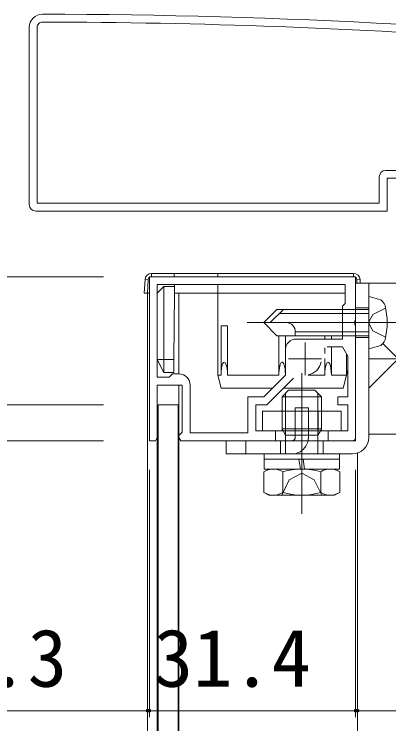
# Model space of a CAD drawing. Units: millimetres, scale not verified. Extents: x -990 to 990, y -1600 to 1603.
# Drawn here: x -803.3 to -746.3, y 898.5 to 1006.6 of the extents above; entities that cross this region are included whole.
import ezdxf
from ezdxf.enums import TextEntityAlignment as Align

# ---------------------------------------------------------------- set-up
doc = ezdxf.new("R2010")
doc.units = ezdxf.units.MM
doc.header["$LTSCALE"] = 8
doc.linetypes.add('CHAIN2', pattern=[12, 9, -1, 1, -1])
doc.linetypes.add('DASHED3', pattern=[4, 3, -1])
for name, color, linetype, lineweight in [('0-2_YKK_ZWAK', 2, 'Continuous', 9), ('0-3_YKK_11', 4, 'DASHED3', 9), ('0-6_YKK_D', 6, 'Continuous', 9), ('0-7_YSS_K', 7, 'Continuous', 9)]:
    doc.layers.add(name, color=color, linetype=linetype, lineweight=lineweight)
doc.styles.add('ＭＳ ゴシック', font='')
doc.styles.get('ＭＳ ゴシック').set_extended_font_data('MS Gothic')

msp = doc.modelspace()

# ---------------------------------------------------------------- linework, layer by layer
at = {"layer": '0-2_YKK_ZWAK'}
for p, q in [((-783.001, 964.145), (-783.001, 569.145)), ((-783.001, 964.145), (-782.701, 964.145)), ((-781.501, 964.145), (-781.501, 951.825)), ((-778.895, 964.145), (-752.901, 964.145)), ((-778.201, 964.145), (-778.201, 951.825)), ((-781.501, 949.845), (-781.501, 583.945)), ((-778.201, 950.145), (-778.201, 583.145)), ((-751.001, 939.777), (-751.001, 590.645))]:
    msp.add_line(p, q, dxfattribs=at)
at = {"layer": '0-3_YKK_11', "linetype": 'Continuous'}
for p, q in [((-782.377, 967.145), (-782.377, 966.645)), ((-778.917, 966.645), (-782.377, 966.645)), ((-772.301, 967.145), (-778.922, 967.145)), ((-772.301, 967.145), (-751.625, 967.145)), ((-772.301, 966.645), (-772.301, 967.145)), ((-783.501, 964.145), (-783.375, 966.206)), ((-751.301, 965.645), (-717.001, 965.645)), ((-751.301, 965.645), (-751.301, 942.145)), ((-750.627, 966.206), (-751.126, 966.176)), ((-751.094, 965.645), (-751.126, 966.176)), ((-750.627, 966.206), (-750.593, 965.645)), ((-749.301, 965.645), (-749.301, 942.145)), ((-780.501, 965.145), (-781.501, 964.145)), ((-778.907, 965.445), (-778.904, 965.145)), ((-778.895, 964.145), (-778.904, 965.145)), ((-783, 964.145), (-783.501, 964.145)), ((-782.701, 964.145), (-783, 964.145)), ((-778.895, 964.145), (-772.301, 964.145)), ((-772.301, 951.645), (-772.301, 964.145)), ((-747.821, 963.249), (-749.301, 963.645)), ((-749.301, 955.645), (-749.301, 963.645)), ((-763.301, 961.645), (-765.301, 959.645)), ((-762.301, 961.645), (-764.301, 959.645)), ((-753.301, 961.645), (-763.301, 961.645)), ((-753.301, 961.045), (-762.901, 961.045)), ((-771.801, 959.145), (-771.801, 951.645)), ((-770.801, 959.145), (-771.801, 959.145)), ((-770.801, 959.145), (-770.801, 951.645)), ((-763.301, 957.645), (-765.301, 959.645)), ((-760.501, 958.245), (-760.501, 957.645)), ((-753.301, 958.245), (-760.501, 958.245)), ((-753.301, 957.645), (-763.301, 957.645)), ((-763.001, 957.645), (-763.001, 951.645)), ((-762.001, 957.645), (-762.001, 951.849)), ((-756.001, 957.645), (-756.001, 957.145)), ((-755.001, 957.645), (-755.001, 957.145)), ((-755.001, 955.945), (-755.001, 951.645)), ((-747.821, 956.042), (-749.301, 955.645)), ((-756.001, 955.795), (-756.001, 954.926)), ((-752.701, 951.645), (-752.701, 954.906)), ((-756.001, 954.175), (-756.001, 951.645)), ((-744.816, 954.145), (-749.301, 949.66)), ((-772.301, 951.645), (-771.801, 949.645)), ((-772.301, 951.645), (-771.801, 951.645)), ((-770.801, 951.645), (-763.001, 951.645)), ((-758.55, 951.645), (-756.001, 951.645)), ((-755.001, 951.645), (-752.701, 951.645)), ((-753.201, 949.645), (-752.701, 951.645)), ((-752.501, 952.445), (-752.701, 951.645)), ((-763.998, 949.645), (-771.801, 949.645)), ((-762.501, 948.345), (-761.501, 949.345)), ((-753.201, 949.645), (-762.301, 949.645)), ((-757.501, 949.345), (-761.501, 949.345)), ((-756.501, 948.345), (-757.501, 949.345)), ((-762.501, 948.345), (-756.501, 948.345)), ((-762.501, 948.345), (-762.501, 946.145)), ((-761.961, 948.885), (-761.961, 946.145)), ((-757.041, 948.885), (-757.041, 946.145)), ((-756.501, 946.145), (-756.501, 948.345)), ((-765.501, 946.145), (-753.501, 946.145)), ((-765.501, 943.145), (-765.501, 946.145)), ((-753.501, 943.145), (-753.501, 946.145)), ((-765.501, 943.145), (-753.501, 943.145)), ((-762.328, 943.145), (-761.961, 942.51)), ((-761.961, 943.145), (-761.961, 942.51)), ((-757.041, 943.145), (-757.041, 942.51)), ((-756.674, 943.145), (-757.041, 942.51)), ((-761.961, 942.51), (-757.041, 942.51)), ((-761.961, 942.51), (-761.961, 941.645)), ((-757.041, 942.51), (-757.041, 941.645)), ((-717.001, 942.645), (-749.301, 942.645)), ((-753.751, 939.645), (-765.251, 939.645)), ((-765.251, 938.846), (-765.251, 937.345)), ((-753.751, 938.845), (-765.251, 938.845)), ((-759.701, 937.345), (-759.931, 938.845)), ((-759.295, 938.845), (-759.065, 937.345)), ((-753.751, 937.345), (-753.751, 938.846)), ((-764.501, 937.345), (-765.274, 936.899)), ((-765.274, 933.792), (-765.274, 936.899)), ((-753.751, 937.345), (-765.251, 937.345)), ((-764.501, 937.345), (-754.501, 937.345)), ((-762.388, 933.792), (-762.388, 936.899)), ((-756.614, 933.792), (-756.614, 936.899)), ((-754.501, 937.345), (-753.727, 936.899)), ((-753.727, 933.792), (-753.727, 936.899)), ((-764.501, 933.345), (-765.274, 933.792)), ((-764.501, 933.345), (-754.501, 933.345)), ((-754.501, 933.345), (-753.727, 933.792))]:
    msp.add_line(p, q, dxfattribs=at)
at = {"layer": '0-3_YKK_11'}
for p, q in [((-749.301, 961.645), (-753.301, 961.645)), ((-751.301, 961.895), (-749.301, 961.895)), ((-749.301, 961.045), (-753.301, 961.045)), ((-748.665, 958.387), (-749.334, 959.645)), ((-749.301, 958.245), (-753.301, 958.245)), ((-746.734, 957.445), (-748.665, 958.387)), ((-749.301, 957.645), (-753.301, 957.645)), ((-751.301, 957.395), (-749.301, 957.395)), ((-762.501, 946.145), (-762.501, 943.145)), ((-762.501, 946.145), (-762.501, 943.445)), ((-762.001, 946.145), (-762.001, 943.145)), ((-761.961, 946.145), (-761.961, 943.145)), ((-760.501, 942.145), (-760.501, 946.645)), ((-760.501, 946.645), (-758.501, 946.645)), ((-758.501, 942.145), (-758.501, 946.645)), ((-757.041, 946.145), (-757.041, 943.145)), ((-757.001, 946.145), (-757.001, 943.145)), ((-756.501, 946.145), (-756.501, 943.145)), ((-756.501, 943.445), (-756.501, 946.145)), ((-762.501, 943.445), (-756.501, 943.445)), ((-762.501, 943.445), (-762.328, 943.145)), ((-756.501, 943.445), (-756.674, 943.145)), ((-768.001, 939.645), (-768.001, 941.645)), ((-762.751, 941.645), (-762.751, 939.645)), ((-761.961, 941.645), (-761.961, 939.645)), ((-757.041, 941.645), (-757.041, 939.645)), ((-756.251, 941.645), (-756.251, 939.645))]:
    msp.add_line(p, q, dxfattribs=at)
at = {"layer": '0-3_YKK_11', "linetype": 'CHAIN2'}
for p, q in [((-744.201, 959.645), (-767.801, 959.645)), ((-759.501, 930.524), (-759.501, 951.935))]:
    msp.add_line(p, q, dxfattribs=at)
at = {"layer": '0-3_YKK_11', "linetype": 'Continuous'}
for points in [[(-782.377, 967.145), (-778.922, 967.145), (-778.917, 966.645)], [(-751.625, 967.145), (-751.625, 966.645), (-772.301, 966.645)], [(-783.375, 966.206), (-782.876, 966.176), (-783, 964.145)], [(-780.501, 964.145), (-780.501, 965.145), (-778.904, 965.145)], [(-752.901, 964.145), (-772.301, 964.145), (-772.301, 965.445)], [(-780.501, 964.145), (-780.501, 954.045), (-781.501, 954.045), (-781.501, 964.145)], [(-780.501, 954.045), (-778.983, 954.045), (-778.895, 964.145)], [(-749.301, 954.145), (-744.816, 954.145), (-747.136, 956.465)], [(-780.501, 954.045), (-780.501, 952.045), (-781.501, 954.045)], [(-778.983, 954.045), (-779.001, 952.045), (-780.501, 952.045)], [(-751.801, 939.645), (-771.001, 939.645), (-771.001, 941.645), (-751.801, 941.645)], [(-765.251, 939.645), (-765.251, 938.845), (-753.751, 938.845), (-753.751, 939.645)]]:
    msp.add_lwpolyline(points, dxfattribs=at)
at = {"layer": '0-3_YKK_11'}
for points in [[(-746.734, 961.845), (-748.665, 960.903), (-749.334, 959.645)], [(-762.551, 933.343), (-761.401, 935.7), (-759.501, 936.711)], [(-756.451, 933.343), (-757.601, 935.7), (-759.501, 936.711)]]:
    msp.add_lwpolyline(points, dxfattribs=at)
at = {"layer": '0-3_YKK_11', "linetype": 'Continuous'}
msp.add_lwpolyline([(-781.351, 583.145), (-778.351, 583.145), (-778.351, 947.145), (-781.351, 947.145)], close=True, dxfattribs=at)
for centre, radius, start, end in [((-782.377, 966.145), 1, 90, 176.5), ((-782.377, 966.145), 0.5, 90, 176.5), ((-751.625, 966.145), 1, 3.5, 90), ((-751.625, 966.145), 0.5, 3.5, 90), ((-748.184, 961.896), 1.4, 14.32332, 75), ((-757.001, 959.645), 10.5, 345.67668, 14.32332), ((-761.833, 958.312), 1.333, 357.13402, 90), ((-748.184, 957.394), 1.4, 285, 345.67668), ((-759.001, 954.145), 2.5, 280.9334, 349.0666), ((-751.801, 942.145), 0.5, 270, 0), ((-751.801, 942.145), 2.5, 270, 0), ((-763.831, 934.789), 2.556, 55.61708, 124.38292), ((-759.501, 927.791), 9.554, 72.41276, 107.58724), ((-755.171, 934.789), 2.556, 55.61708, 124.38292), ((-763.831, 935.901), 2.556, 235.61708, 304.38292), ((-759.501, 942.899), 9.554, 252.41276, 287.58724), ((-755.171, 935.901), 2.556, 235.61708, 304.38292)]:
    msp.add_arc(centre, radius, start, end, dxfattribs=at)
at = {"layer": '0-3_YKK_11'}
for radius, start, end in [(0.5, 270, 0), (2.5, 348.46304, 0), (2.5, 270, 348.46304)]:
    msp.add_arc((-761.001, 942.145), radius, start, end, dxfattribs=at)
at = {"layer": '0-3_YKK_11', "linetype": 'Continuous'}
for centre, start_param in [((-771.301, 951.645), 1.5707963), ((-762.501, 951.645), 1.6525526), ((-755.501, 951.645), 1.5707963)]:
    msp.add_ellipse(centre, major_axis=(0, -2), ratio=0.25, start_param=start_param, end_param=4.712389, dxfattribs=at)
at = {"layer": '0-6_YKK_D'}
for p, q in [((-789.701, 966.645), (-874.001, 966.645)), ((-789.701, 966.645), (-844.001, 966.645)), ((-789.701, 947.145), (-814.001, 947.145)), ((-789.701, 941.645), (-844.001, 941.645)), ((-789.701, 941.645), (-814.001, 941.645)), ((-783.001, 937.205), (-783.001, 899.524)), ((-782.701, 937.205), (-782.701, 899.524)), ((-782.701, 937.205), (-782.701, 899.524)), ((-751.301, 937.205), (-751.301, 899.524)), ((-751.301, 937.205), (-751.301, 899.524)), ((-751.001, 937.205), (-751.001, 899.524)), ((-783.001, 900.524), (-814.201, 900.524)), ((-782.701, 900.524), (-783.001, 900.524)), ((-782.701, 900.524), (-751.301, 900.524)), ((-782.701, 900.524), (-779.301, 900.524)), ((-751.301, 900.524), (-754.701, 900.524)), ((-751.301, 900.524), (-751.001, 900.524)), ((-751.001, 900.524), (-719.801, 900.524))]:
    msp.add_line(p, q, dxfattribs=at)
for centre, start, end in [((-783.001, 900.524), 0, 180), ((-782.701, 900.524), 0, 180), ((-782.701, 900.524), 0, 180), ((-751.301, 900.524), 0, 180), ((-751.301, 900.524), 0, 180), ((-751.001, 900.524), 0, 180), ((-783.001, 900.524), 180, 0), ((-782.701, 900.524), 180, 0), ((-782.701, 900.524), 180, 0), ((-751.301, 900.524), 180, 0), ((-751.301, 900.524), 180, 0), ((-751.001, 900.524), 180, 0)]:
    msp.add_arc(centre, 0.212, start, end, dxfattribs=at)
at = {"layer": '0-7_YSS_K'}
for p, q in [((-801.001, 1004.645), (-801.001, 977.645)), ((-800.001, 976.645), (-746.501, 976.645)), ((-759.001, 956.645), (-759.001, 951.645)), ((-761.501, 954.145), (-756.501, 954.145))]:
    msp.add_line(p, q, dxfattribs=at)
for points in [[(-799.801, 1004.645), (-799.801, 977.845), (-747.701, 977.845)], [(-746.701, 982.845), (-729.701, 982.845), (-729.701, 987.642), (-726.801, 990.542), (-726.801, 1002.461), (-727.079, 1002.76)], [(-800.001, 976.645), (-746.501, 976.645), (-746.501, 981.645), (-725.001, 981.645), (-725.001, 983.145), (-728.501, 983.145), (-728.501, 987.145), (-727.001, 987.145), (-727.001, 988.645), (-725.501, 990.145), (-721.459, 990.145), (-721.276, 990.265), (-720.726, 990.265), (-720.543, 990.145), (-716.501, 990.145), (-715.001, 988.645), (-715.001, 987.145), (-713.501, 987.145), (-713.501, 983.145), (-717.001, 983.145), (-717.001, 981.645), (-695.501, 981.645), (-695.501, 976.645), (-690.001, 976.645)], [(-799.801, 977.845), (-747.701, 977.845), (-747.701, 981.845)], [(-760.761, 951.185), (-764.801, 947.145), (-766.501, 947.145), (-766.501, 943.145), (-763.501, 943.145), (-763.501, 941.645), (-777.901, 941.645), (-778.201, 942.145), (-778.201, 942.445), (-778.001, 942.645), (-777.701, 942.945), (-777.701, 950.145), (-781.501, 950.145), (-781.501, 942.145), (-781.801, 941.645), (-782.701, 941.645), (-782.701, 966.645), (-751.301, 966.645), (-751.301, 960.103), (-751.421, 959.92), (-751.421, 959.37), (-751.301, 959.187), (-751.301, 941.645), (-755.501, 941.645), (-755.501, 943.145), (-752.501, 943.145), (-752.501, 947.145), (-754.001, 947.145), (-754.001, 948.345), (-752.501, 948.345), (-752.501, 954.559), (-753.301, 955.945), (-755.644, 955.945)], [(-752.901, 965.445), (-781.501, 965.445), (-781.501, 951.345), (-779.701, 951.345), (-779.201, 951.845), (-778.201, 951.845)], [(-760.301, 957.145), (-753.301, 957.145), (-753.301, 962.145), (-752.901, 962.545), (-752.901, 965.445), (-781.501, 965.445)], [(-776.501, 950.145), (-776.501, 942.845), (-767.701, 942.845), (-767.701, 948.345), (-765.298, 948.345), (-762.001, 951.642), (-762.001, 955.445)]]:
    msp.add_lwpolyline(points, dxfattribs=at)
for centre, radius, start, end in [((-799.001, 1004.645), 2, 89.92662, 180), ((-800.279, 6.642), 1000.004, 83.71371, 89.92663), ((-799.001, 1004.645), 0.8, 89.92663, 180.00001), ((-800.279, 6.644), 998.802, 85.79716, 89.92664), ((-746.701, 981.845), 1, 90.00001, 179.99999), ((-800.001, 977.645), 1, 180.00001, 269.99999), ((-760.301, 955.445), 1.7, 90.00001, 179.99999), ((-778.201, 950.145), 1.7, 0.00001, 89.99999)]:
    msp.add_arc(centre, radius, start, end, dxfattribs=at)

# ---------------------------------------------------------------- texts
at = {"layer": '0-6_YKK_D', "style": 'ＭＳ ゴシック'}
for s, p in [('0.3', (-813.201, 901.524)), ('31.4', (-782.041, 901.524))]:
    msp.add_text(s, height=8.798, dxfattribs=at).set_placement(p, align=Align.BOTTOM_LEFT)

doc.saveas('drawing.dxf')
